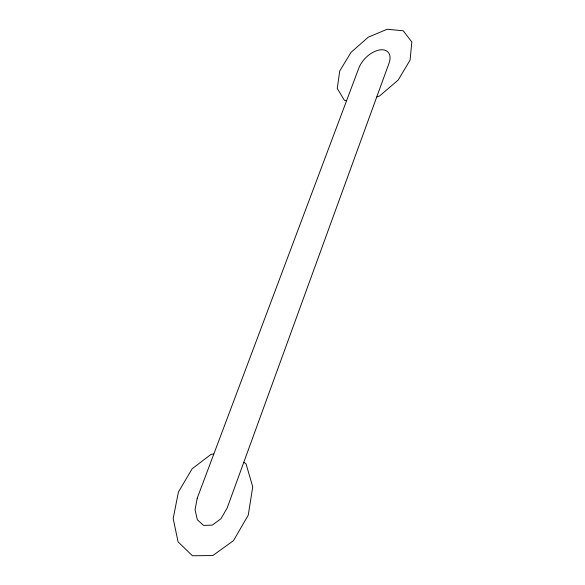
<?xml version="1.0" encoding="UTF-8"?>
<svg xmlns="http://www.w3.org/2000/svg" width="585" height="585" viewBox="0 0 585 585"><rect width="100%" height="100%" fill="white"/><g stroke="black" fill="none" stroke-linecap="round" stroke-linejoin="round"><path stroke-width="0.88" d="M376.725 97.03L379.585 95.969L398.202 80.043L410.092 60.072L411.825 41.959L403.24 30.793L387.182 29.25L368.162 37.235L350.985 52.401L339.753 70.953L337.252 88.408L344.397 100.335L346.561 100.752M213.817 454.048L211.061 454.333L192.151 468.782L178.418 492L173.175 518.529L178.074 541.9L192.428 555.75L212.808 555.553L233.495 540.635L248.259 515.158L252.735 486.837L246.058 463.927L243.813 462.238M197.218 498.237L195.054 509.813L197.364 519.78L203.646 525.432L212.282 525.111L220.918 518.771L227.112 508.146L388.981 63.341A19.678 11.444 -44.5 0 0 379.753 49.908A19.678 11.444 -44.5 0 0 358.868 67.999L197.218 498.237"/></g></svg>
